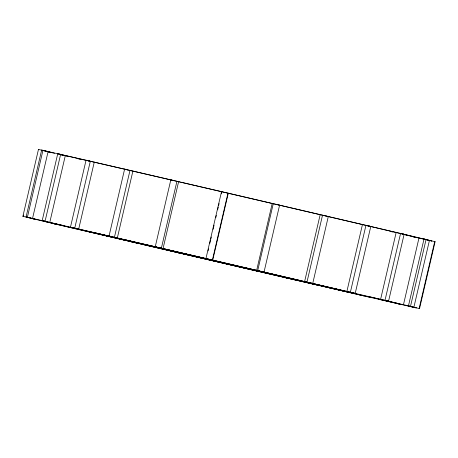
<?xml version="1.0" encoding="UTF-8"?>
<svg xmlns="http://www.w3.org/2000/svg" width="458" height="458" viewBox="0 0 458 458"><rect width="100%" height="100%" fill="white"/><g stroke="black" fill="none" stroke-linecap="round" stroke-linejoin="round"><path stroke-width="0.69" d="M23.616 215.02L23.289 216.416L22.9 216.313L38.466 149.423L52.498 152.777M26.089 216.966L41.649 150.081L42.943 150.367L27.377 217.258L26.089 216.966L46.893 221.724M32.535 218.46L48.101 151.569L62.454 154.838M42.182 220.624L57.742 153.733L60.628 154.398L45.061 221.283L42.182 220.624L388.556 301.187L404.122 234.301L400.561 233.46L384.995 300.351L388.556 301.187M49.773 222.382L65.339 155.497L89.98 161.164L86.041 160.237L70.475 227.128L74.414 228.05M124.605 169.151L127.513 169.832L90.318 161.227L74.751 228.113L111.947 236.723L109.038 236.036L124.605 169.151L227.97 193.139L370.78 226.47L355.213 293.355L351.727 292.553M78.696 229.04L94.262 162.149M355.213 293.355L114.426 237.284L129.992 170.399M117.328 237.971L132.894 171.08M161.376 248.167L176.937 181.282M163.042 248.568L178.609 181.677M208.064 250.95L208.55 248.86M209.844 243.284L210.491 240.496M210.817 239.105L211.304 237.015M213.09 229.349L214.063 225.17M215.844 217.504L216.331 215.415M217.63 209.838L218.277 207.056M218.603 205.659L219.09 203.57M221.357 193.814L221.844 191.725L221.523 191.639L205.957 258.53L206.277 258.615M212.403 260.029L227.97 193.139M212.724 260.11L228.284 193.224M256.652 270.34L272.218 203.455M257.705 270.575L273.271 203.69M320.182 214.642L304.616 281.533L306.969 282.071L322.529 215.18M346.889 291.42L362.455 224.529M350.381 292.227L365.948 225.336M380.604 299.332L396.17 232.446L367.287 225.662L370.78 226.47M410.494 306.379L408.45 305.892L424.016 239.007L426.06 239.494L410.494 306.379L403.458 304.736L419.018 237.845L399.731 233.282M419.534 308.577L419.144 308.474L434.711 241.584L435.1 241.687L419.534 308.577L413.889 307.249L429.449 240.364L421.068 238.332M43.722 150.648L46.813 151.283M426.753 239.826L429.844 240.467M28.156 217.533L31.247 218.174M411.187 306.717L414.278 307.352M278.544 204.926L279.598 205.161L264.031 272.052L262.978 271.817M430.623 240.742L431.911 241.034L425.465 239.54M178.402 252.839L179.456 253.074M415.057 307.633L416.351 307.919L395.546 303.162M424.097 239.231L411.794 236.431L415.818 237.376M101.59 234.496L87.77 231.404L127.25 240.748M113 237.164L100.491 234.364L141.035 243.954M329.434 287.727L341.943 290.527L301.398 280.937M340.844 290.389L354.669 293.486L315.184 284.137M325.953 215.993L328.306 216.531L312.74 283.416L310.392 282.878M129.694 241.469L132.047 242.007M135.471 242.82L137.818 243.358M397.372 303.602L400.258 304.267L358.671 294.631M86.041 160.237L90.318 161.227M390.101 231.393L392.855 232.029M94.463 232.721L130.667 241.223M287.933 278.155L315.167 284.481M312.224 283.771L347.971 292.17M363.738 295.851L53.878 223.699L57.439 224.54M54.542 153.264L47.506 151.621L49.55 152.108M396.17 232.446L404.122 234.301M419.018 237.845L426.06 239.494M429.449 240.364L435.1 241.687M109.038 236.036L114.426 237.284M147.47 245.076L213.107 260.31M22.9 216.313L36.932 219.668M259.549 271.577L167.204 250.074M294.963 279.809L73.154 228.17A182.25 0.321 13.1 0 1 62.391 225.336M41.649 150.081L48.101 151.569M57.742 153.733L65.339 155.497M245.379 267.85L275.229 274.811M311.154 283.519L371.959 297.763M61.435 154.896L64.189 155.548M384.165 300.173L403.458 304.736M58.269 224.718L31.94 218.506L33.984 218.993M172.489 180.257L170.817 179.862L155.251 246.748L156.922 247.148M285.511 277.743L287.183 278.138M405.502 305.223L413.889 307.249M38.466 149.423L38.856 149.526M236.156 266.275L236.477 266.361M369.28 296.721A182.25 0.321 13.1 0 1 380.043 299.549M319.129 285.5A182.25 0.321 13.1 0 1 141.951 244.291M123.305 239.385A182.25 0.321 13.1 0 1 300.488 280.599M410.712 236.093A182.25 0.321 13.1 0 1 405.278 234.868M80.768 159.407A182.25 0.321 13.1 0 1 77.894 158.726M68.425 156.481A182.25 0.321 13.1 0 1 179.799 181.986M180.526 182.152A182.25 0.321 13.1 0 1 412.326 236.454"/></g></svg>
